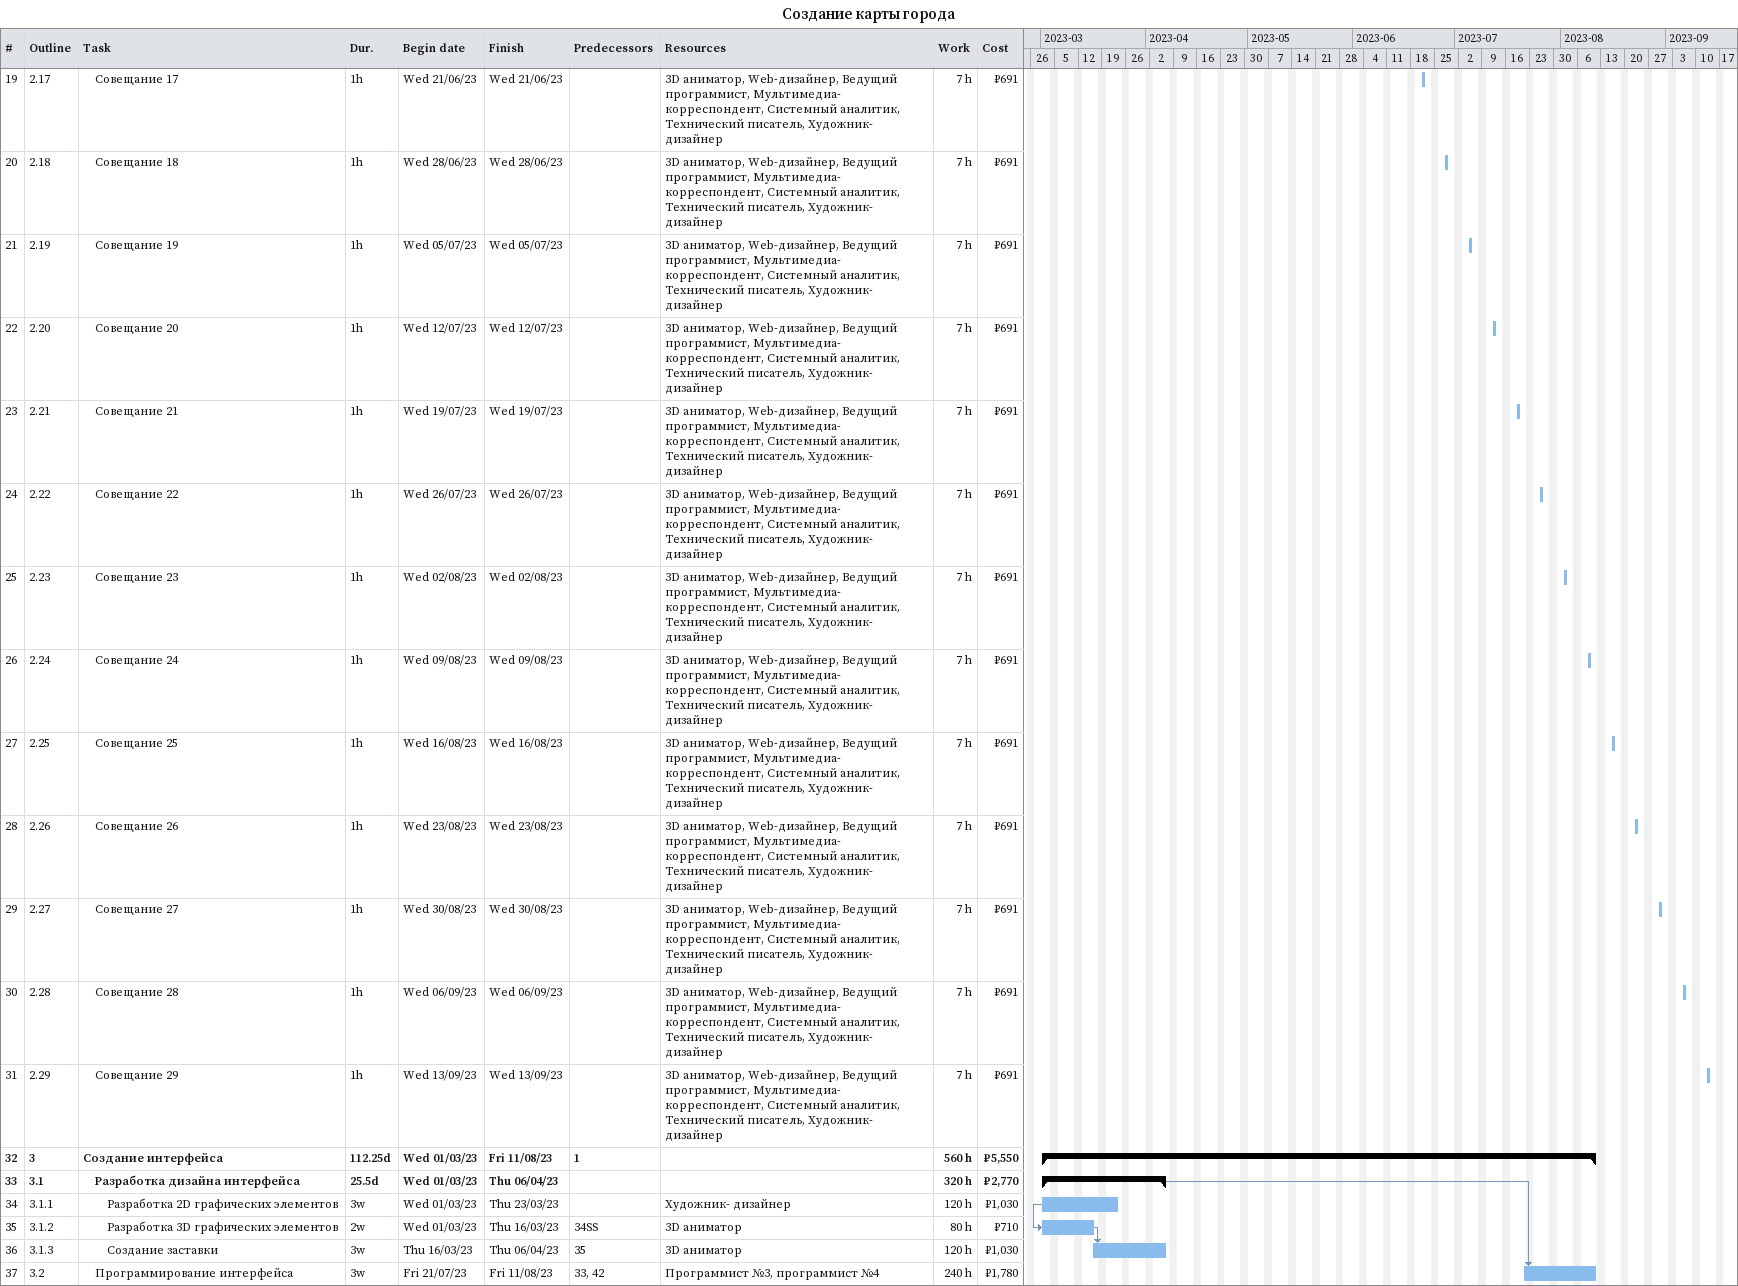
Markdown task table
Создание карты города

| ID | WBS | Task | Duration | Start | Finish | Predecessors | Resources | Work (h) | Cost (₽) |
|---|---|---|---|---|---|---|---|---|---|
| 19 | 2.17 | Совещание 17 | 1h | 2023-06-21 | 2023-06-21 |  | 3D аниматор, Web-дизайнер, Ведущий программист, Мультимедиа- корреспондент, Системный аналитик, Технический писатель, Художник- дизайнер | 7 | 691 |
| 20 | 2.18 | Совещание 18 | 1h | 2023-06-28 | 2023-06-28 |  | 3D аниматор, Web-дизайнер, Ведущий программист, Мультимедиа- корреспондент, Системный аналитик, Технический писатель, Художник- дизайнер | 7 | 691 |
| 21 | 2.19 | Совещание 19 | 1h | 2023-07-05 | 2023-07-05 |  | 3D аниматор, Web-дизайнер, Ведущий программист, Мультимедиа- корреспондент, Системный аналитик, Технический писатель, Художник- дизайнер | 7 | 691 |
| 22 | 2.20 | Совещание 20 | 1h | 2023-07-12 | 2023-07-12 |  | 3D аниматор, Web-дизайнер, Ведущий программист, Мультимедиа- корреспондент, Системный аналитик, Технический писатель, Художник- дизайнер | 7 | 691 |
| 23 | 2.21 | Совещание 21 | 1h | 2023-07-19 | 2023-07-19 |  | 3D аниматор, Web-дизайнер, Ведущий программист, Мультимедиа- корреспондент, Системный аналитик, Технический писатель, Художник- дизайнер | 7 | 691 |
| 24 | 2.22 | Совещание 22 | 1h | 2023-07-26 | 2023-07-26 |  | 3D аниматор, Web-дизайнер, Ведущий программист, Мультимедиа- корреспондент, Системный аналитик, Технический писатель, Художник- дизайнер | 7 | 691 |
| 25 | 2.23 | Совещание 23 | 1h | 2023-08-02 | 2023-08-02 |  | 3D аниматор, Web-дизайнер, Ведущий программист, Мультимедиа- корреспондент, Системный аналитик, Технический писатель, Художник- дизайнер | 7 | 691 |
| 26 | 2.24 | Совещание 24 | 1h | 2023-08-09 | 2023-08-09 |  | 3D аниматор, Web-дизайнер, Ведущий программист, Мультимедиа- корреспондент, Системный аналитик, Технический писатель, Художник- дизайнер | 7 | 691 |
| 27 | 2.25 | Совещание 25 | 1h | 2023-08-16 | 2023-08-16 |  | 3D аниматор, Web-дизайнер, Ведущий программист, Мультимедиа- корреспондент, Системный аналитик, Технический писатель, Художник- дизайнер | 7 | 691 |
| 28 | 2.26 | Совещание 26 | 1h | 2023-08-23 | 2023-08-23 |  | 3D аниматор, Web-дизайнер, Ведущий программист, Мультимедиа- корреспондент, Системный аналитик, Технический писатель, Художник- дизайнер | 7 | 691 |
| 29 | 2.27 | Совещание 27 | 1h | 2023-08-30 | 2023-08-30 |  | 3D аниматор, Web-дизайнер, Ведущий программист, Мультимедиа- корреспондент, Системный аналитик, Технический писатель, Художник- дизайнер | 7 | 691 |
| 30 | 2.28 | Совещание 28 | 1h | 2023-09-06 | 2023-09-06 |  | 3D аниматор, Web-дизайнер, Ведущий программист, Мультимедиа- корреспондент, Системный аналитик, Технический писатель, Художник- дизайнер | 7 | 691 |
| 31 | 2.29 | Совещание 29 | 1h | 2023-09-13 | 2023-09-13 |  | 3D аниматор, Web-дизайнер, Ведущий программист, Мультимедиа- корреспондент, Системный аналитик, Технический писатель, Художник- дизайнер | 7 | 691 |
| 32 | 3 | **Создание интерфейса** | 112.25d | 2023-03-01 | 2023-08-11 | 1 |  | 560 | 5550 |
| 33 | 3.1 | **Разработка дизайна интерфейса** | 25.5d | 2023-03-01 | 2023-04-06 |  |  | 320 | 2770 |
| 34 | 3.1.1 | Разработка 2D графических элементов | 3w | 2023-03-01 | 2023-03-23 |  | Художник- дизайнер | 120 | 1030 |
| 35 | 3.1.2 | Разработка 3D графических элементов | 2w | 2023-03-01 | 2023-03-16 | 34SS | 3D аниматор | 80 | 710 |
| 36 | 3.1.3 | Создание заставки | 3w | 2023-03-16 | 2023-04-06 | 35 | 3D аниматор | 120 | 1030 |
| 37 | 3.2 | Программирование интерфейса | 3w | 2023-07-21 | 2023-08-11 | 33, 42 | Программист №3, программист №4 | 240 | 1780 |
